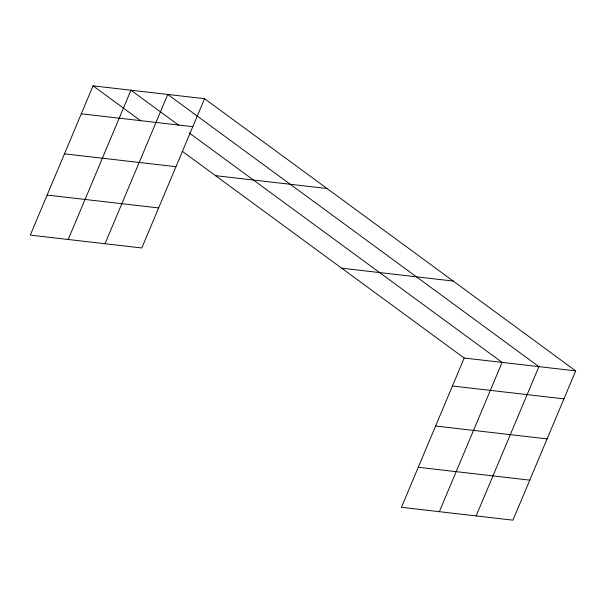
<?xml version="1.0" encoding="UTF-8"?>
<svg xmlns="http://www.w3.org/2000/svg" width="606" height="606" viewBox="0 0 606 606"><rect width="100%" height="100%" fill="white"/><g stroke="black" fill="none" stroke-linecap="round" stroke-linejoin="round"><path stroke-width="0.91" d="M204.563 98.687L93.051 85.84L30.3 235.12L141.812 247.968L204.563 98.687L575.7 370.88L512.949 520.16L401.437 507.313L464.188 358.032L575.7 370.88M68.213 239.491L130.964 90.211L178.596 125.139M105.012 243.733L167.764 94.453L538.901 366.638L476.149 515.918M439.35 511.676L502.101 362.396L189.178 132.903M81.287 113.814L192.799 126.669M64.463 153.848L175.975 166.695M215.531 175.664L327.035 188.511M47.124 195.087L158.636 207.941M341.716 268.208L453.227 281.055M452.432 386.007L563.936 398.862M435.6 426.033L547.112 438.888M418.269 467.279L529.773 480.134M93.051 85.84L140.683 120.768M182.262 151.265L464.188 358.032"/></g></svg>
